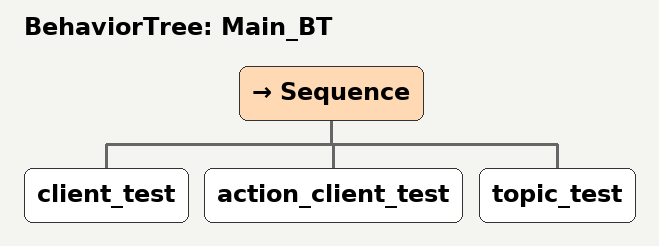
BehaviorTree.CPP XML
<?xml version="1.0" encoding="UTF-8"?>
<root BTCPP_format="4">
  <BehaviorTree ID="Main_BT">
    <Sequence>
      <client_test/>
      <action_client_test/>
      <topic_test/>
    </Sequence>
  </BehaviorTree>

</root>
